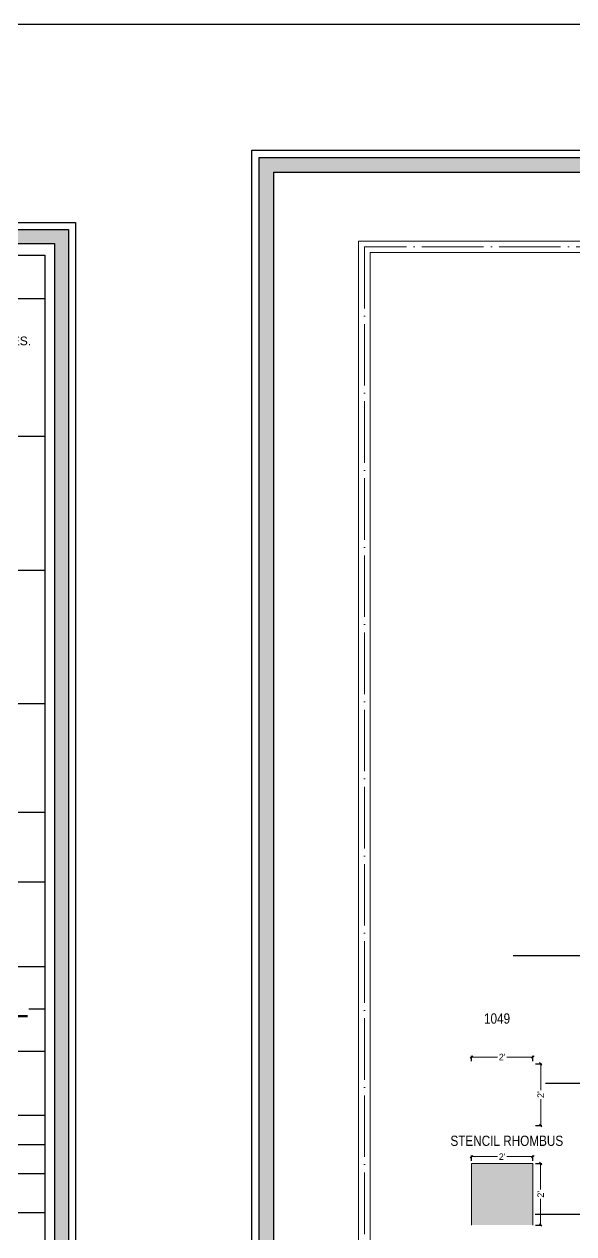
# Model space of a CAD drawing. Header units: millimetres. Extents: x 56222 to 3066687, y -650199 to -121287.
# Drawn here: x 151732.8 to 151947.5, y -179747.2 to -179275.2 of the extents above; entities that cross this region are included whole.
import ezdxf
from ezdxf.enums import TextEntityAlignment as Align

# ---------------------------------------------------------------- set-up
doc = ezdxf.new("R2010")
doc.units = ezdxf.units.MM
doc.header["$MEASUREMENT"] = 0
doc.header["$PDMODE"] = 35
doc.linetypes.add('ACAD_ISO04W100', pattern=[30, 24, -3, 0, -3])
doc.layers.get('Defpoints').update_dxf_attribs({"color": 220})
for name, color, linetype, lineweight in [('dim05', 1, 'Continuous', 13), ('FIRST FLOOR ( TEXT )', 7, 'Continuous', 9), ('GROUND FLOOR', 7, 'Continuous', 9), ('NAME PLATE', 7, 'Continuous', 25), ('wall', 7, 'Continuous', 30)]:
    doc.layers.add(name, color=color, linetype=linetype, lineweight=lineweight)
doc.styles.add('Arial', font='arial.ttf')
doc.styles.add('Cn_BT_9 ( BOLD )', font='swisscb.ttf', dxfattribs={"height": 9})
doc.styles.add('KATHA', font='swissc.ttf')
doc.styles.get("Standard").update_dxf_attribs({"font": 'arial.ttf', "height": 6})
doc.dimstyles.new('Cn_BT_9 ( BOLD )', dxfattribs={"dimtxt": 9, "dimasz": 5, "dimexe": 1.5, "dimexo": 0, "dimgap": 0.09, "dimtad": 0, "dimzin": 3, "dimdsep": 46, "dimlunit": 4, "dimtxsty": 'Cn_BT_9 ( BOLD )', "dimblk": 'DOT', "dimcen": 0.09, "dimdle": 1.5, "dimclrd": 251, "dimclre": 251, "dimclrt": 5, "dimadec": 0, "dimazin": 0, "dimtfac": 0.75, "dimtofl": 0, "dimtmove": 0, "dimatfit": 3, "dimfxl": 0, "dimtolj": 1, "dimtzin": 0, "dimlwd": 15, "dimlwe": 15, "dimarcsym": 0})
doc.dimstyles.new('ISO-25', dxfattribs={"dimtxt": 2.5, "dimasz": 1, "dimexe": 0.5, "dimexo": 1, "dimtad": 0, "dimdec": 1, "dimlunit": 4, "dimtxsty": 'Standard', "dimblk": 'OBLIQUE', "dimcen": 2.5, "dimclrd": 1, "dimclre": 1, "dimclrt": 5, "dimadec": 0, "dimazin": 0, "dimtfac": 1, "dimtdec": 1, "dimtmove": 0, "dimatfit": 3, "dimfxl": 1, "dimlwd": -1, "dimarcsym": 0})

# ---------------------------------------------------------------- blocks, each defined once
blk = doc.blocks.new('LAYOUT FILE')
at = {"layer": 'NAME PLATE', "true_color": 0xd39e00}
h = blk.add_hatch(color=42, dxfattribs=at)
h.paths.add_polyline_path([(3346889.83, -513806.18), (3346889.83, -514260.7), (3347535.56, -514260.7), (3347535.56, -513806.18)])
h.paths.add_polyline_path([(3346894.36, -513810.71), (3347531.03, -513810.71), (3347531.03, -514256.17), (3346894.36, -514256.17)], flags=16)
at = {"layer": 'NAME PLATE', "color": 42, "true_color": 0xd39e00}
for p, q in [((3347527.96, -513828.55), (3347441.2, -513828.55)), ((3347527.96, -513872.99), (3347441.2, -513872.99)), ((3347527.96, -513916.26), (3347441.2, -513916.26)), ((3347527.96, -513959.27), (3347441.2, -513959.27)), ((3347527.96, -513994.31), (3347441.2, -513994.31)), ((3347527.96, -514016.86), (3347441.2, -514016.86)), ((3347527.96, -514044.12), (3347441.2, -514044.12)), ((3347527.96, -514044.12), (3347527.96, -514123.43)), ((3347522.72, -514057.72), (3347527.96, -514057.72)), ((3347441.2, -514071.32), (3347527.96, -514071.32)), ((3347527.96, -514092.16), (3347441.2, -514092.16)), ((3347527.96, -514101.55), (3347441.2, -514101.55)), ((3347527.96, -514110.94), (3347441.2, -514110.94)), ((3347441.2, -514123.43), (3347527.96, -514123.43))]:
    blk.add_line(p, q, dxfattribs=at)
for points in [[(3346887.56, -513803.91), (3347537.83, -513803.91), (3347537.83, -514262.96), (3346887.56, -514262.96)], [(3346889.83, -513806.18), (3347535.56, -513806.18), (3347535.56, -514260.7), (3346889.83, -514260.7)], [(3346894.36, -513810.71), (3347531.03, -513810.71), (3347531.03, -514256.17), (3346894.36, -514256.17)], [(3347441.2, -514252.44), (3347441.2, -513814.44), (3347527.96, -513814.44), (3347527.96, -514252.44)]]:
    blk.add_lwpolyline(points, close=True, dxfattribs=at)
at = {"layer": 'NAME PLATE', "style": 'Arial'}
blk.add_text('DRAWING DETAIL', height=6.2234, dxfattribs=at).set_placement((3347485.18, -514060.42), align=Align.CENTER)
at = {"layer": 'NAME PLATE', "insert": (3347443.82, -513840.75, 0), "char_height": 2.7974, "width": 108.0765, "attachment_point": 1, "style": 'Arial'}
blk.add_mtext('* ALL DIMENSIONS ARE IN FEET \\\\ INCHES.', dxfattribs=at)
blk = doc.blocks.new('_Oblique')
at = {"layer": 'wall', "color": 0, "lineweight": -2}
blk.add_line((-0.5, -0.5), (0.5, 0.5), dxfattribs=at)
blk = doc.blocks.new('*D262')
at = {"layer": 'Defpoints', "color": 0, "lineweight": 30, "transparency": 16777216}
for p in [(151907.48, -179719.79), (151931.48, -179717.11), (151931.48, -179719.79)]:
    blk.add_point(p, dxfattribs=at)
at = {"layer": 'dim05', "color": 1, "linetype": 'Continuous', "lineweight": -2, "transparency": 16777216}
for p, q in [((151907.48, -179718.79), (151907.48, -179716.61)), ((151931.48, -179718.79), (151931.48, -179716.61))]:
    blk.add_line(p, q, dxfattribs=at)
at = {"layer": 'dim05', "color": 1, "linetype": 'Continuous', "transparency": 16777216}
for p, q in [((151907.48, -179717.11), (151917.68, -179717.11)), ((151931.48, -179717.11), (151921.28, -179717.11))]:
    blk.add_line(p, q, dxfattribs=at)
at = {"layer": 'dim05', "color": 1, "transparency": 16777216, "rotation": 180}
blk.add_blockref('_Oblique', (151907.48, -179717.11), dxfattribs=at)
at = {"layer": 'dim05', "color": 1, "transparency": 16777216}
blk.add_blockref('_Oblique', (151931.48, -179717.11), dxfattribs=at)
at = {"layer": 'dim05', "color": 5, "lineweight": 25, "transparency": 16777216, "insert": (151919.48, -179717.11), "char_height": 2.5, "attachment_point": 5, "style": 'Arial'}
blk.add_mtext("2'", dxfattribs=at)
blk = doc.blocks.new('*D263')
at = {"layer": 'Defpoints', "color": 0, "lineweight": 30, "transparency": 16777216}
for p in [(151931.48, -179719.79), (151931.48, -179743.79), (151934.53, -179743.79)]:
    blk.add_point(p, dxfattribs=at)
at = {"layer": 'dim05', "color": 1, "linetype": 'Continuous', "lineweight": -2, "transparency": 16777216}
for p, q in [((151932.48, -179719.79), (151935.03, -179719.79)), ((151932.48, -179743.79), (151935.03, -179743.79))]:
    blk.add_line(p, q, dxfattribs=at)
at = {"layer": 'dim05', "color": 1, "linetype": 'Continuous', "transparency": 16777216}
for p, q in [((151934.53, -179719.79), (151934.53, -179729.99)), ((151934.53, -179743.79), (151934.53, -179733.59))]:
    blk.add_line(p, q, dxfattribs=at)
at = {"layer": 'dim05', "color": 1, "transparency": 16777216}
for p, rotation in [((151934.53, -179719.79), 90), ((151934.53, -179743.79), 270)]:
    blk.add_blockref('_Oblique', p, dxfattribs=dict(at, rotation=rotation))
at = {"layer": 'dim05', "color": 5, "lineweight": 25, "transparency": 16777216, "insert": (151934.53, -179731.79), "char_height": 2.5, "attachment_point": 5, "rotation": 90, "style": 'Arial'}
blk.add_mtext("2'", dxfattribs=at)
blk = doc.blocks.new('*D264')
at = {"layer": 'Defpoints', "color": 0, "lineweight": 30, "transparency": 16777216}
for p in [(151931.5, -179678.23), (151907.5, -179680.91), (151931.5, -179680.91)]:
    blk.add_point(p, dxfattribs=at)
at = {"layer": 'dim05', "color": 1, "linetype": 'Continuous', "lineweight": -2, "transparency": 16777216}
for p, q in [((151907.5, -179679.91), (151907.5, -179677.73)), ((151931.5, -179679.91), (151931.5, -179677.73))]:
    blk.add_line(p, q, dxfattribs=at)
at = {"layer": 'dim05', "color": 1, "linetype": 'Continuous', "transparency": 16777216}
for p, q in [((151907.5, -179678.23), (151917.7, -179678.23)), ((151931.5, -179678.23), (151921.29, -179678.23))]:
    blk.add_line(p, q, dxfattribs=at)
at = {"layer": 'dim05', "color": 1, "transparency": 16777216, "rotation": 180}
blk.add_blockref('_Oblique', (151907.5, -179678.23), dxfattribs=at)
at = {"layer": 'dim05', "color": 1, "transparency": 16777216}
blk.add_blockref('_Oblique', (151931.5, -179678.23), dxfattribs=at)
at = {"layer": 'dim05', "color": 5, "lineweight": 25, "transparency": 16777216, "insert": (151919.5, -179678.23), "char_height": 2.5, "attachment_point": 5, "style": 'Arial'}
blk.add_mtext("2'", dxfattribs=at)
blk = doc.blocks.new('*D265')
at = {"layer": 'Defpoints', "color": 0, "lineweight": 30, "transparency": 16777216}
for p in [(151931.5, -179680.91), (151931.5, -179704.91), (151934.54, -179704.91)]:
    blk.add_point(p, dxfattribs=at)
at = {"layer": 'dim05', "color": 1, "linetype": 'Continuous', "lineweight": -2, "transparency": 16777216}
for p, q in [((151932.5, -179680.91), (151935.04, -179680.91)), ((151932.5, -179704.91), (151935.04, -179704.91))]:
    blk.add_line(p, q, dxfattribs=at)
at = {"layer": 'dim05', "color": 1, "linetype": 'Continuous', "transparency": 16777216}
for p, q in [((151934.54, -179680.91), (151934.54, -179691.11)), ((151934.54, -179704.91), (151934.54, -179694.71))]:
    blk.add_line(p, q, dxfattribs=at)
at = {"layer": 'dim05', "color": 1, "transparency": 16777216}
for p, rotation in [((151934.54, -179680.91), 90), ((151934.54, -179704.91), 270)]:
    blk.add_blockref('_Oblique', p, dxfattribs=dict(at, rotation=rotation))
at = {"layer": 'dim05', "color": 5, "lineweight": 25, "transparency": 16777216, "insert": (151934.54, -179692.91), "char_height": 2.5, "attachment_point": 5, "rotation": 90, "style": 'Arial'}
blk.add_mtext("2'", dxfattribs=at)
blk = doc.blocks.new('_Dot')
at = {"color": 0, "linetype": 'ByBlock', "lineweight": -2}
blk.add_line((-0.5, 0), (-1, 0), dxfattribs=at)
at = {"color": 0, "linetype": 'ByBlock', "const_width": 0.5}
blk.add_lwpolyline([(-0.25, 0, 1), (0.25, 0, 1)], format="xyb", close=True, dxfattribs=at)

msp = doc.modelspace()

# ---------------------------------------------------------------- hatches: boundary and pattern name
at = {"layer": 'FIRST FLOOR ( TEXT )', "lineweight": 30}
h = msp.add_hatch(color=256, dxfattribs=at)
h.dxf.hatch_style = 1
h.paths.add_polyline_path([(151907.48, -179743.789), (151931.48, -179743.789), (151931.48, -179719.789), (151907.48, -179719.789)])

# ---------------------------------------------------------------- linework, layer by layer
at = {"layer": 'dim05', "color": 3, "lineweight": 30}
msp.add_lwpolyline([(150904.03, -179275.246), (154243.905, -179275.246), (154243.905, -179985.574), (150904.03, -179985.574)], close=True, dxfattribs=at)
at = {"layer": 'FIRST FLOOR ( TEXT )', "lineweight": 0}
for p, q in [((151931.48, -179719.789), (151907.48, -179719.789)), ((151907.48, -179719.789), (151907.48, -179743.789)), ((151931.48, -179743.789), (151931.48, -179719.789))]:
    msp.add_line(p, q, dxfattribs=at)
at = {"layer": 'GROUND FLOOR'}
for p, q in [((151863.438, -179359.885), (152363.688, -179359.885)), ((151863.438, -179359.885), (151863.438, -179852.019)), ((151867.938, -179364.385), (152363.688, -179364.385)), ((151867.938, -179364.385), (151867.938, -179847.519))]:
    msp.add_line(p, q, dxfattribs=at)
at = {"layer": 'GROUND FLOOR', "color": 1, "linetype": 'ACAD_ISO04W100'}
for p, q in [((152363.688, -179362.135), (151865.688, -179362.135)), ((151865.688, -179362.135), (151865.688, -179852.019))]:
    msp.add_line(p, q, dxfattribs=at)

# ---------------------------------------------------------------- block references
at = {"layer": 'NAME PLATE', "lineweight": 0}
for p, xscale, yscale, zscale in [((-4100669.842, 473505.122), 1.270580948118432, 1.270580948118432, 1.270580948118432), ((-3895574.687, 441860.032), 1.209046105522275, 1.209046105522275, 1.209046105522275)]:
    msp.add_blockref('LAYOUT FILE', p, dxfattribs=dict(at, xscale=xscale, yscale=yscale, zscale=zscale))

# ---------------------------------------------------------------- texts
at = {"layer": 'FIRST FLOOR ( TEXT )', "char_height": 4, "attachment_point": 5, "style": 'KATHA'}
for s, insert in [('1049', (151917.501, -179663.235)), ('STENCIL RHOMBUS ', (151921.307, -179710.943))]:
    msp.add_mtext(s, dxfattribs=dict(at, insert=insert))

# ---------------------------------------------------------------- dimensions: what is measured, and where the dimension line sits
at = {"layer": 'dim05', "color": 27, "lineweight": 25, "true_color": 0x7d5120}
for base, p1, p2, picture, middle in [((151931.495, -179678.228), (151907.495, -179680.91), (151931.495, -179680.91), '*D264', (151919.495, -179678.228)), ((151931.48, -179717.107), (151907.48, -179719.789), (151931.48, -179719.789), '*D262', (151919.48, -179717.107))]:
    dim = msp.add_linear_dim(base=base, p1=p1, p2=p2, dimstyle='ISO-25', override={"dimtxsty": 'Arial', "dimtmove": 1}, dxfattribs=at)
    dim.commit()
    dim.dimension.update_dxf_attribs({"geometry": picture, "text_midpoint": middle})
for base, p1, p2, picture, middle in [((151934.541, -179704.91), (151931.495, -179680.91), (151931.495, -179704.91), '*D265', (151934.541, -179692.91)), ((151934.527, -179743.789), (151931.48, -179719.789), (151931.48, -179743.789), '*D263', (151934.527, -179731.789))]:
    dim = msp.add_linear_dim(base=base, p1=p1, p2=p2, angle=90, dimstyle='ISO-25', override={"dimtxsty": 'Arial', "dimtmove": 1}, dxfattribs=at)
    dim.commit()
    dim.dimension.update_dxf_attribs({"geometry": picture, "text_midpoint": middle})

# ---------------------------------------------------------------- leaders
at = {"layer": 'dim05', "color": 10, "lineweight": 30, "path_type": 1}
for points in [[(151989.175, -179638.747), (151923.821, -179638.7)], [(151988.788, -179688.579), (151936.485, -179688.54)], [(151982.495, -179739.761), (151932.444, -179739.724)]]:
    msp.add_leader(points, dimstyle='Cn_BT_9 ( BOLD )', override={"dimasz": 7, "dimclrd": 10}, dxfattribs=at)

doc.saveas('drawing.dxf')
